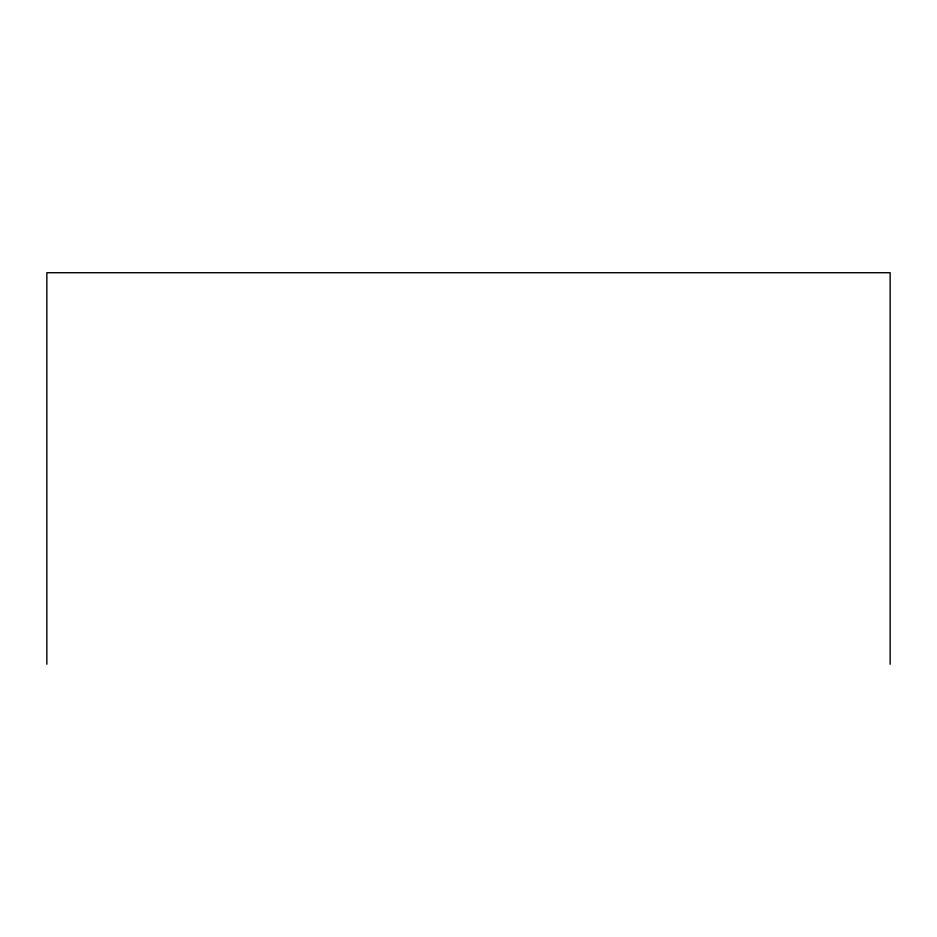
<?xml version="1.0" encoding="UTF-8"?>
<svg xmlns="http://www.w3.org/2000/svg" width="937" height="937" viewBox="0 0 937 937"><rect width="100%" height="100%" fill="white"/><g stroke="black" fill="none" stroke-linecap="round" stroke-linejoin="round"><path stroke-width="1.41" d="M890.15 664.274L890.15 272.726L46.85 272.726L46.85 664.274"/></g></svg>
